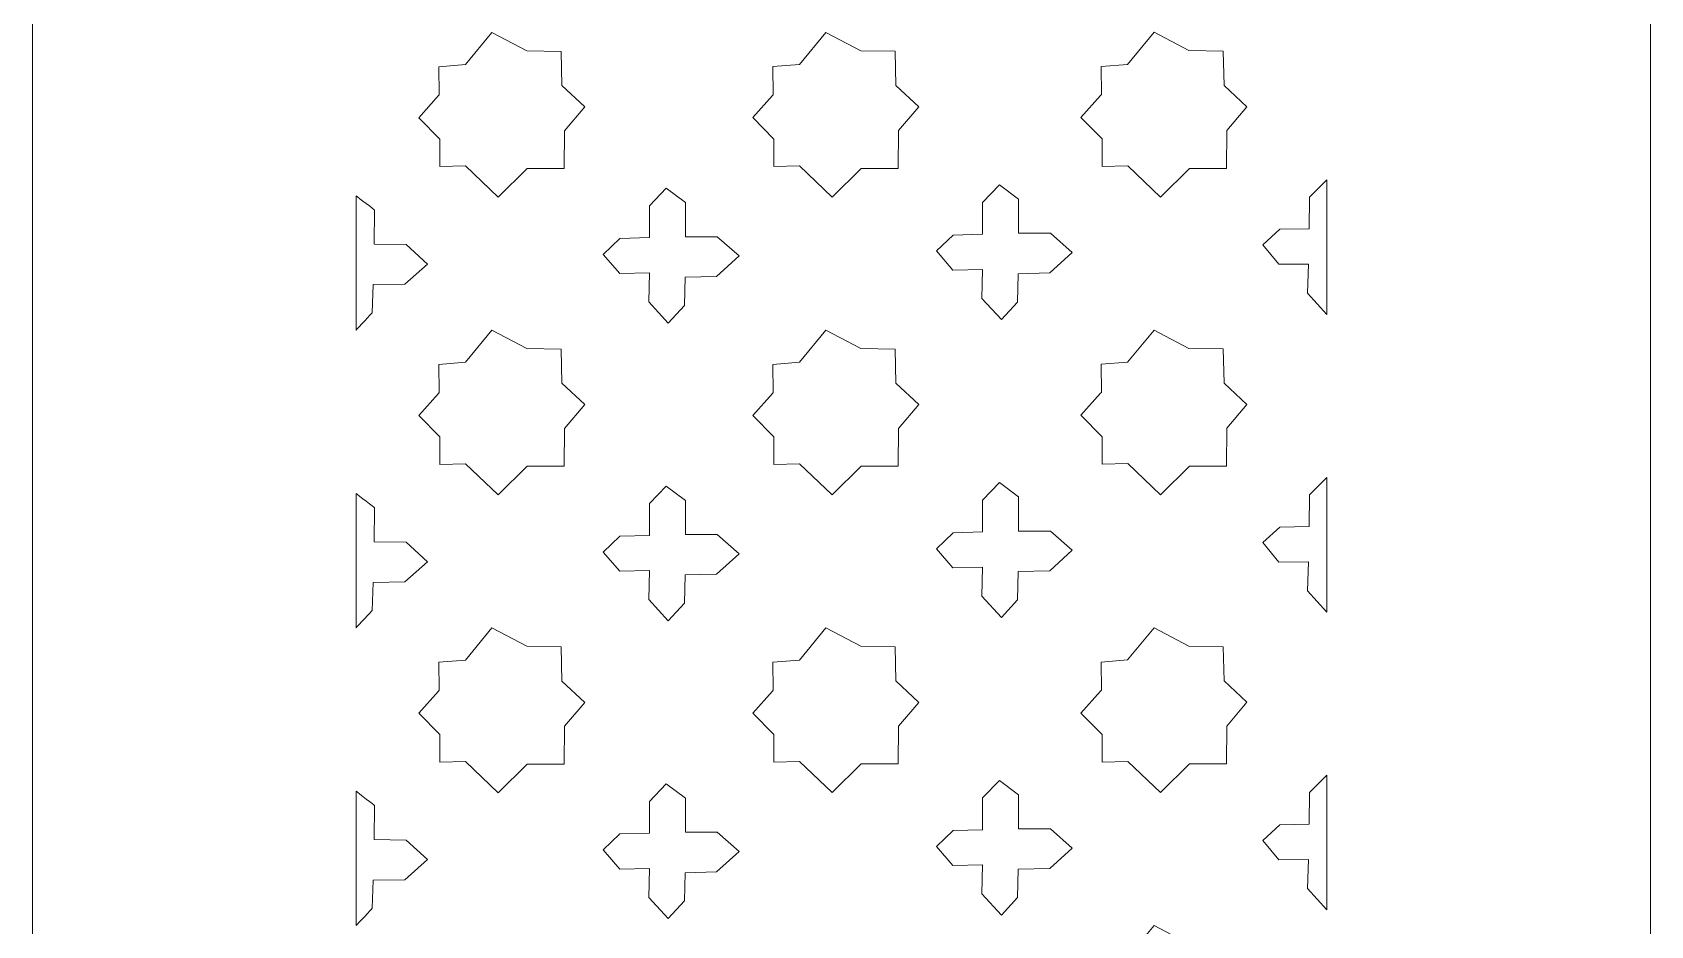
# Model space of a CAD drawing. Header units: millimetres. Extents: x -4097 to -2704, y 515 to 1715.
# Drawn here: x -3255.3 to -3055.3, y 1275.4 to 1385.8 of the extents above; entities that cross this region are included whole.
import ezdxf

# ---------------------------------------------------------------- set-up
doc = ezdxf.new("R2010")
doc.units = ezdxf.units.MM
doc.header["$MEASUREMENT"] = 0
doc.layers.add('Katman 1', color=7, linetype='Continuous')

msp = doc.modelspace()

# ---------------------------------------------------------------- linework, layer by layer
at = {"layer": 'Katman 1', "color": 250, "lineweight": 20}
for points in [[(-3255.2674, 534.0834), (-3255.2674, 534.0834), (-3255.2674, 1696.2782), (-3255.2674, 1696.2782)], [(-3055.2674, 1602.5761), (-3055.2674, 1602.5761), (-3055.2674, 627.7855), (-3055.2674, 627.7855)], [(-3095.2674, 1350.9411), (-3095.2674, 1358.4046), (-3095.2674, 1364.1107), (-3095.2674, 1367.5479)], [(-3215.267, 1365.6006), (-3215.267, 1361.7616), (-3215.267, 1356.0942), (-3215.267, 1348.9906)], [(-3095.2674, 1314.1446), (-3095.2674, 1321.6081), (-3095.2674, 1327.3141), (-3095.2674, 1330.7514)], [(-3215.267, 1328.8042), (-3215.267, 1324.9651), (-3215.267, 1319.2977), (-3215.267, 1312.194)], [(-3215.267, 1292.0076), (-3215.267, 1288.1686), (-3215.267, 1282.5011), (-3215.267, 1275.3976)], [(-3095.2674, 1277.348), (-3095.2674, 1284.8116), (-3095.2674, 1290.5176), (-3095.2674, 1293.9549)]]:
    msp.add_open_spline(points, degree=3, dxfattribs=at)
for points, knots in [([(-3201.7243, 1369.2701), (-3201.7243, 1369.2701), (-3204.9032, 1369.1849), (-3204.9032, 1369.1849), (-3204.9032, 1369.1849), (-3204.9032, 1372.5934), (-3204.9032, 1372.5934), (-3204.9032, 1372.5934), (-3207.521, 1375.2351), (-3207.521, 1375.2351), (-3207.521, 1375.2351), (-3205.0902, 1377.962), (-3205.0902, 1377.962), (-3205.0902, 1377.962), (-3204.9843, 1378.0689), (-3204.9843, 1378.0689), (-3204.9843, 1378.0689), (-3205.0264, 1381.5406), (-3205.0264, 1381.5406), (-3205.0264, 1381.5406), (-3201.7521, 1381.8059), (-3201.7521, 1381.8059), (-3201.7521, 1381.8059), (-3198.4692, 1385.7701), (-3198.4692, 1385.7701), (-3198.4692, 1385.7701), (-3194.1681, 1383.5085), (-3194.1681, 1383.5085), (-3194.1681, 1383.5085), (-3189.9223, 1383.4331), (-3189.9223, 1383.4331), (-3189.9223, 1383.4331), (-3189.8119, 1379.2116), (-3189.8119, 1379.2116), (-3189.8119, 1379.2116), (-3186.9997, 1376.573), (-3186.9997, 1376.573), (-3186.9997, 1376.573), (-3189.4812, 1373.633), (-3189.4812, 1373.633), (-3189.4812, 1373.633), (-3189.5363, 1368.9592), (-3189.5363, 1368.9592), (-3189.5363, 1368.9592), (-3194.1131, 1368.9592), (-3194.1131, 1368.9592), (-3194.1131, 1368.9592), (-3197.6972, 1365.4161), (-3197.6972, 1365.4161), (-3197.6972, 1365.4161), (-3201.7243, 1369.2701), (-3201.7243, 1369.2701)], [0, 0, 0, 0, 0.05882353, 0.05882353, 0.05882353, 0.11764706, 0.11764706, 0.11764706, 0.17647059, 0.17647059, 0.17647059, 0.23529412, 0.23529412, 0.23529412, 0.29411765, 0.29411765, 0.29411765, 0.35294118, 0.35294118, 0.35294118, 0.41176471, 0.41176471, 0.41176471, 0.47058824, 0.47058824, 0.47058824, 0.52941176, 0.52941176, 0.52941176, 0.58823529, 0.58823529, 0.58823529, 0.64705882, 0.64705882, 0.64705882, 0.70588235, 0.70588235, 0.70588235, 0.76470588, 0.76470588, 0.76470588, 0.82352941, 0.82352941, 0.82352941, 0.88235294, 0.88235294, 0.88235294, 0.94117647, 0.94117647, 0.94117647, 1, 1, 1, 1]), ([(-3160.4484, 1369.2754), (-3160.4484, 1369.2754), (-3163.6273, 1369.1902), (-3163.6273, 1369.1902), (-3163.6273, 1369.1902), (-3163.6273, 1372.5988), (-3163.6273, 1372.5988), (-3163.6273, 1372.5988), (-3166.2451, 1375.2404), (-3166.2451, 1375.2404), (-3166.2451, 1375.2404), (-3163.8142, 1377.9673), (-3163.8142, 1377.9673), (-3163.8142, 1377.9673), (-3163.7085, 1378.0741), (-3163.7085, 1378.0741), (-3163.7085, 1378.0741), (-3163.7503, 1381.546), (-3163.7503, 1381.546), (-3163.7503, 1381.546), (-3160.4763, 1381.8113), (-3160.4763, 1381.8113), (-3160.4763, 1381.8113), (-3157.1932, 1385.7754), (-3157.1932, 1385.7754), (-3157.1932, 1385.7754), (-3152.8922, 1383.5139), (-3152.8922, 1383.5139), (-3152.8922, 1383.5139), (-3148.6464, 1383.4384), (-3148.6464, 1383.4384), (-3148.6464, 1383.4384), (-3148.536, 1379.2169), (-3148.536, 1379.2169), (-3148.536, 1379.2169), (-3145.7238, 1376.5784), (-3145.7238, 1376.5784), (-3145.7238, 1376.5784), (-3148.2052, 1373.6383), (-3148.2052, 1373.6383), (-3148.2052, 1373.6383), (-3148.2603, 1368.9644), (-3148.2603, 1368.9644), (-3148.2603, 1368.9644), (-3152.8371, 1368.9644), (-3152.8371, 1368.9644), (-3152.8371, 1368.9644), (-3156.4214, 1365.4213), (-3156.4214, 1365.4213), (-3156.4214, 1365.4213), (-3160.4484, 1369.2754), (-3160.4484, 1369.2754)], [0, 0, 0, 0, 0.05882353, 0.05882353, 0.05882353, 0.11764706, 0.11764706, 0.11764706, 0.17647059, 0.17647059, 0.17647059, 0.23529412, 0.23529412, 0.23529412, 0.29411765, 0.29411765, 0.29411765, 0.35294118, 0.35294118, 0.35294118, 0.41176471, 0.41176471, 0.41176471, 0.47058824, 0.47058824, 0.47058824, 0.52941176, 0.52941176, 0.52941176, 0.58823529, 0.58823529, 0.58823529, 0.64705882, 0.64705882, 0.64705882, 0.70588235, 0.70588235, 0.70588235, 0.76470588, 0.76470588, 0.76470588, 0.82352941, 0.82352941, 0.82352941, 0.88235294, 0.88235294, 0.88235294, 0.94117647, 0.94117647, 0.94117647, 1, 1, 1, 1]), ([(-3119.8857, 1369.2871), (-3119.8857, 1369.2871), (-3123.0646, 1369.2018), (-3123.0646, 1369.2018), (-3123.0646, 1369.2018), (-3123.0646, 1372.6105), (-3123.0646, 1372.6105), (-3123.0646, 1372.6105), (-3125.6824, 1375.252), (-3125.6824, 1375.252), (-3125.6824, 1375.252), (-3123.2516, 1377.9788), (-3123.2516, 1377.9788), (-3123.2516, 1377.9788), (-3123.1457, 1378.0858), (-3123.1457, 1378.0858), (-3123.1457, 1378.0858), (-3123.1877, 1381.5576), (-3123.1877, 1381.5576), (-3123.1877, 1381.5576), (-3119.9137, 1381.8229), (-3119.9137, 1381.8229), (-3119.9137, 1381.8229), (-3116.6307, 1385.787), (-3116.6307, 1385.787), (-3116.6307, 1385.787), (-3112.3295, 1383.5254), (-3112.3295, 1383.5254), (-3112.3295, 1383.5254), (-3108.0836, 1383.4501), (-3108.0836, 1383.4501), (-3108.0836, 1383.4501), (-3107.9734, 1379.2285), (-3107.9734, 1379.2285), (-3107.9734, 1379.2285), (-3105.1611, 1376.5901), (-3105.1611, 1376.5901), (-3105.1611, 1376.5901), (-3107.6425, 1373.65), (-3107.6425, 1373.65), (-3107.6425, 1373.65), (-3107.6977, 1368.9761), (-3107.6977, 1368.9761), (-3107.6977, 1368.9761), (-3112.2746, 1368.9761), (-3112.2746, 1368.9761), (-3112.2746, 1368.9761), (-3115.8586, 1365.433), (-3115.8586, 1365.433), (-3115.8586, 1365.433), (-3119.8857, 1369.2871), (-3119.8857, 1369.2871)], [0, 0, 0, 0, 0.05882353, 0.05882353, 0.05882353, 0.11764706, 0.11764706, 0.11764706, 0.17647059, 0.17647059, 0.17647059, 0.23529412, 0.23529412, 0.23529412, 0.29411765, 0.29411765, 0.29411765, 0.35294118, 0.35294118, 0.35294118, 0.41176471, 0.41176471, 0.41176471, 0.47058824, 0.47058824, 0.47058824, 0.52941176, 0.52941176, 0.52941176, 0.58823529, 0.58823529, 0.58823529, 0.64705882, 0.64705882, 0.64705882, 0.70588235, 0.70588235, 0.70588235, 0.76470588, 0.76470588, 0.76470588, 0.82352941, 0.82352941, 0.82352941, 0.88235294, 0.88235294, 0.88235294, 0.94117647, 0.94117647, 0.94117647, 1, 1, 1, 1]), ([(-3176.6703, 1349.86), (-3176.6703, 1349.86), (-3179.0761, 1352.4724), (-3179.0761, 1352.4724), (-3179.0761, 1352.4724), (-3179.0138, 1356.0617), (-3179.0138, 1356.0617), (-3179.0138, 1356.0617), (-3182.676, 1355.9727), (-3182.676, 1355.9727), (-3182.676, 1355.9727), (-3184.7176, 1358.35), (-3184.7176, 1358.35), (-3184.7176, 1358.35), (-3182.6434, 1360.3093), (-3182.6434, 1360.3093), (-3182.6434, 1360.3093), (-3178.9932, 1360.418), (-3178.9932, 1360.418), (-3178.9932, 1360.418), (-3178.9932, 1364.3366), (-3178.9932, 1364.3366), (-3178.9932, 1364.3366), (-3176.9191, 1366.5135), (-3176.9191, 1366.5135), (-3176.9191, 1366.5135), (-3174.5628, 1364.7425), (-3174.5628, 1364.7425), (-3174.5628, 1364.7425), (-3174.5628, 1360.527), (-3174.5628, 1360.527), (-3174.5628, 1360.527), (-3170.6153, 1360.527), (-3170.6153, 1360.527), (-3170.6153, 1360.527), (-3167.9274, 1358.1455), (-3167.9274, 1358.1455), (-3167.9274, 1358.1455), (-3170.697, 1355.6288), (-3170.697, 1355.6288), (-3170.697, 1355.6288), (-3174.5962, 1355.5201), (-3174.5962, 1355.5201), (-3174.5962, 1355.5201), (-3174.6792, 1352.037), (-3174.6792, 1352.037), (-3174.6792, 1352.037), (-3176.6703, 1349.86), (-3176.6703, 1349.86)], [0, 0, 0, 0, 0.0625, 0.0625, 0.0625, 0.125, 0.125, 0.125, 0.1875, 0.1875, 0.1875, 0.25, 0.25, 0.25, 0.3125, 0.3125, 0.3125, 0.375, 0.375, 0.375, 0.4375, 0.4375, 0.4375, 0.5, 0.5, 0.5, 0.5625, 0.5625, 0.5625, 0.625, 0.625, 0.625, 0.6875, 0.6875, 0.6875, 0.75, 0.75, 0.75, 0.8125, 0.8125, 0.8125, 0.875, 0.875, 0.875, 0.9375, 0.9375, 0.9375, 1, 1, 1, 1]), ([(-3135.4992, 1350.283), (-3135.4992, 1350.283), (-3137.9051, 1352.8953), (-3137.9051, 1352.8953), (-3137.9051, 1352.8953), (-3137.8427, 1356.4847), (-3137.8427, 1356.4847), (-3137.8427, 1356.4847), (-3141.5051, 1356.3956), (-3141.5051, 1356.3956), (-3141.5051, 1356.3956), (-3143.5465, 1358.7729), (-3143.5465, 1358.7729), (-3143.5465, 1358.7729), (-3141.4725, 1360.7322), (-3141.4725, 1360.7322), (-3141.4725, 1360.7322), (-3137.8222, 1360.8409), (-3137.8222, 1360.8409), (-3137.8222, 1360.8409), (-3137.8222, 1364.7594), (-3137.8222, 1364.7594), (-3137.8222, 1364.7594), (-3135.7481, 1366.9364), (-3135.7481, 1366.9364), (-3135.7481, 1366.9364), (-3133.3918, 1365.1653), (-3133.3918, 1365.1653), (-3133.3918, 1365.1653), (-3133.3918, 1360.9498), (-3133.3918, 1360.9498), (-3133.3918, 1360.9498), (-3129.4443, 1360.9498), (-3129.4443, 1360.9498), (-3129.4443, 1360.9498), (-3126.7564, 1358.5684), (-3126.7564, 1358.5684), (-3126.7564, 1358.5684), (-3129.526, 1356.0516), (-3129.526, 1356.0516), (-3129.526, 1356.0516), (-3133.4251, 1355.9429), (-3133.4251, 1355.9429), (-3133.4251, 1355.9429), (-3133.5081, 1352.4599), (-3133.5081, 1352.4599), (-3133.5081, 1352.4599), (-3135.4992, 1350.283), (-3135.4992, 1350.283)], [0, 0, 0, 0, 0.0625, 0.0625, 0.0625, 0.125, 0.125, 0.125, 0.1875, 0.1875, 0.1875, 0.25, 0.25, 0.25, 0.3125, 0.3125, 0.3125, 0.375, 0.375, 0.375, 0.4375, 0.4375, 0.4375, 0.5, 0.5, 0.5, 0.5625, 0.5625, 0.5625, 0.625, 0.625, 0.625, 0.6875, 0.6875, 0.6875, 0.75, 0.75, 0.75, 0.8125, 0.8125, 0.8125, 0.875, 0.875, 0.875, 0.9375, 0.9375, 0.9375, 1, 1, 1, 1]), ([(-3095.2674, 1350.9411), (-3095.2791, 1350.9286), (-3095.2853, 1350.9221), (-3095.2853, 1350.9221), (-3095.2853, 1350.9221), (-3097.655, 1353.5666), (-3097.655, 1353.5666), (-3097.655, 1353.5666), (-3097.5434, 1357.1548), (-3097.5434, 1357.1548), (-3097.5434, 1357.1548), (-3101.2067, 1357.1153), (-3101.2067, 1357.1153), (-3101.2067, 1357.1153), (-3103.2152, 1359.5199), (-3103.2152, 1359.5199), (-3103.2152, 1359.5199), (-3101.1144, 1361.4509), (-3101.1144, 1361.4509), (-3101.1144, 1361.4509), (-3097.463, 1361.5104), (-3097.463, 1361.5104), (-3097.463, 1361.5104), (-3097.4091, 1365.4285), (-3097.4091, 1365.4285), (-3097.4091, 1365.4285), (-3095.3054, 1367.5772), (-3095.3054, 1367.5772), (-3095.3054, 1367.5772), (-3095.292, 1367.5668), (-3095.2674, 1367.5479)], [0, 0, 0, 0, 0.1, 0.1, 0.1, 0.2, 0.2, 0.2, 0.3, 0.3, 0.3, 0.4, 0.4, 0.4, 0.5, 0.5, 0.5, 0.6, 0.6, 0.6, 0.7, 0.7, 0.7, 0.8, 0.8, 0.8, 0.9, 0.9, 0.9, 1, 1, 1, 1]), ([(-3215.267, 1365.6006), (-3214.972, 1365.3727), (-3212.9715, 1363.826), (-3212.9715, 1363.826), (-3212.9715, 1363.826), (-3213.0293, 1359.6109), (-3213.0293, 1359.6109), (-3213.0293, 1359.6109), (-3209.0822, 1359.5575), (-3209.0822, 1359.5575), (-3209.0822, 1359.5575), (-3206.4273, 1357.1399), (-3206.4273, 1357.1399), (-3206.4273, 1357.1399), (-3209.2312, 1354.661), (-3209.2312, 1354.661), (-3209.2312, 1354.661), (-3213.1316, 1354.6049), (-3213.1316, 1354.6049), (-3213.1316, 1354.6049), (-3213.2624, 1351.1233), (-3213.2624, 1351.1233), (-3213.2624, 1351.1233), (-3215.0764, 1349.1935), (-3215.267, 1348.9906)], [0, 0, 0, 0, 0.125, 0.125, 0.125, 0.25, 0.25, 0.25, 0.375, 0.375, 0.375, 0.5, 0.5, 0.5, 0.625, 0.625, 0.625, 0.75, 0.75, 0.75, 0.875, 0.875, 0.875, 1, 1, 1, 1]), ([(-3201.7243, 1332.4736), (-3201.7243, 1332.4736), (-3204.9032, 1332.3884), (-3204.9032, 1332.3884), (-3204.9032, 1332.3884), (-3204.9032, 1335.7969), (-3204.9032, 1335.7969), (-3204.9032, 1335.7969), (-3207.521, 1338.4386), (-3207.521, 1338.4386), (-3207.521, 1338.4386), (-3205.0902, 1341.1654), (-3205.0902, 1341.1654), (-3205.0902, 1341.1654), (-3204.9843, 1341.2723), (-3204.9843, 1341.2723), (-3204.9843, 1341.2723), (-3205.0264, 1344.7441), (-3205.0264, 1344.7441), (-3205.0264, 1344.7441), (-3201.7521, 1345.0094), (-3201.7521, 1345.0094), (-3201.7521, 1345.0094), (-3198.4692, 1348.9736), (-3198.4692, 1348.9736), (-3198.4692, 1348.9736), (-3194.1681, 1346.712), (-3194.1681, 1346.712), (-3194.1681, 1346.712), (-3189.9223, 1346.6366), (-3189.9223, 1346.6366), (-3189.9223, 1346.6366), (-3189.8119, 1342.4152), (-3189.8119, 1342.4152), (-3189.8119, 1342.4152), (-3186.9997, 1339.7765), (-3186.9997, 1339.7765), (-3186.9997, 1339.7765), (-3189.4812, 1336.8365), (-3189.4812, 1336.8365), (-3189.4812, 1336.8365), (-3189.5363, 1332.1625), (-3189.5363, 1332.1625), (-3189.5363, 1332.1625), (-3194.1131, 1332.1625), (-3194.1131, 1332.1625), (-3194.1131, 1332.1625), (-3197.6972, 1328.6196), (-3197.6972, 1328.6196), (-3197.6972, 1328.6196), (-3201.7243, 1332.4736), (-3201.7243, 1332.4736)], [0, 0, 0, 0, 0.05882353, 0.05882353, 0.05882353, 0.11764706, 0.11764706, 0.11764706, 0.17647059, 0.17647059, 0.17647059, 0.23529412, 0.23529412, 0.23529412, 0.29411765, 0.29411765, 0.29411765, 0.35294118, 0.35294118, 0.35294118, 0.41176471, 0.41176471, 0.41176471, 0.47058824, 0.47058824, 0.47058824, 0.52941176, 0.52941176, 0.52941176, 0.58823529, 0.58823529, 0.58823529, 0.64705882, 0.64705882, 0.64705882, 0.70588235, 0.70588235, 0.70588235, 0.76470588, 0.76470588, 0.76470588, 0.82352941, 0.82352941, 0.82352941, 0.88235294, 0.88235294, 0.88235294, 0.94117647, 0.94117647, 0.94117647, 1, 1, 1, 1]), ([(-3160.4484, 1332.4789), (-3160.4484, 1332.4789), (-3163.6273, 1332.3937), (-3163.6273, 1332.3937), (-3163.6273, 1332.3937), (-3163.6273, 1335.8023), (-3163.6273, 1335.8023), (-3163.6273, 1335.8023), (-3166.2451, 1338.4439), (-3166.2451, 1338.4439), (-3166.2451, 1338.4439), (-3163.8142, 1341.1706), (-3163.8142, 1341.1706), (-3163.8142, 1341.1706), (-3163.7085, 1341.2776), (-3163.7085, 1341.2776), (-3163.7085, 1341.2776), (-3163.7503, 1344.7495), (-3163.7503, 1344.7495), (-3163.7503, 1344.7495), (-3160.4763, 1345.0148), (-3160.4763, 1345.0148), (-3160.4763, 1345.0148), (-3157.1932, 1348.979), (-3157.1932, 1348.979), (-3157.1932, 1348.979), (-3152.8922, 1346.7174), (-3152.8922, 1346.7174), (-3152.8922, 1346.7174), (-3148.6464, 1346.642), (-3148.6464, 1346.642), (-3148.6464, 1346.642), (-3148.536, 1342.4205), (-3148.536, 1342.4205), (-3148.536, 1342.4205), (-3145.7238, 1339.7819), (-3145.7238, 1339.7819), (-3145.7238, 1339.7819), (-3148.2052, 1336.8418), (-3148.2052, 1336.8418), (-3148.2052, 1336.8418), (-3148.2603, 1332.1679), (-3148.2603, 1332.1679), (-3148.2603, 1332.1679), (-3152.8371, 1332.1679), (-3152.8371, 1332.1679), (-3152.8371, 1332.1679), (-3156.4214, 1328.6248), (-3156.4214, 1328.6248), (-3156.4214, 1328.6248), (-3160.4484, 1332.4789), (-3160.4484, 1332.4789)], [0, 0, 0, 0, 0.05882353, 0.05882353, 0.05882353, 0.11764706, 0.11764706, 0.11764706, 0.17647059, 0.17647059, 0.17647059, 0.23529412, 0.23529412, 0.23529412, 0.29411765, 0.29411765, 0.29411765, 0.35294118, 0.35294118, 0.35294118, 0.41176471, 0.41176471, 0.41176471, 0.47058824, 0.47058824, 0.47058824, 0.52941176, 0.52941176, 0.52941176, 0.58823529, 0.58823529, 0.58823529, 0.64705882, 0.64705882, 0.64705882, 0.70588235, 0.70588235, 0.70588235, 0.76470588, 0.76470588, 0.76470588, 0.82352941, 0.82352941, 0.82352941, 0.88235294, 0.88235294, 0.88235294, 0.94117647, 0.94117647, 0.94117647, 1, 1, 1, 1]), ([(-3119.8857, 1332.4906), (-3119.8857, 1332.4906), (-3123.0646, 1332.4054), (-3123.0646, 1332.4054), (-3123.0646, 1332.4054), (-3123.0646, 1335.8139), (-3123.0646, 1335.8139), (-3123.0646, 1335.8139), (-3125.6824, 1338.4555), (-3125.6824, 1338.4555), (-3125.6824, 1338.4555), (-3123.2516, 1341.1823), (-3123.2516, 1341.1823), (-3123.2516, 1341.1823), (-3123.1457, 1341.2893), (-3123.1457, 1341.2893), (-3123.1457, 1341.2893), (-3123.1877, 1344.7612), (-3123.1877, 1344.7612), (-3123.1877, 1344.7612), (-3119.9137, 1345.0264), (-3119.9137, 1345.0264), (-3119.9137, 1345.0264), (-3116.6307, 1348.9906), (-3116.6307, 1348.9906), (-3116.6307, 1348.9906), (-3112.3295, 1346.729), (-3112.3295, 1346.729), (-3112.3295, 1346.729), (-3108.0836, 1346.6536), (-3108.0836, 1346.6536), (-3108.0836, 1346.6536), (-3107.9734, 1342.432), (-3107.9734, 1342.432), (-3107.9734, 1342.432), (-3105.1611, 1339.7936), (-3105.1611, 1339.7936), (-3105.1611, 1339.7936), (-3107.6425, 1336.8535), (-3107.6425, 1336.8535), (-3107.6425, 1336.8535), (-3107.6977, 1332.1796), (-3107.6977, 1332.1796), (-3107.6977, 1332.1796), (-3112.2746, 1332.1796), (-3112.2746, 1332.1796), (-3112.2746, 1332.1796), (-3115.8586, 1328.6365), (-3115.8586, 1328.6365), (-3115.8586, 1328.6365), (-3119.8857, 1332.4906), (-3119.8857, 1332.4906)], [0, 0, 0, 0, 0.05882353, 0.05882353, 0.05882353, 0.11764706, 0.11764706, 0.11764706, 0.17647059, 0.17647059, 0.17647059, 0.23529412, 0.23529412, 0.23529412, 0.29411765, 0.29411765, 0.29411765, 0.35294118, 0.35294118, 0.35294118, 0.41176471, 0.41176471, 0.41176471, 0.47058824, 0.47058824, 0.47058824, 0.52941176, 0.52941176, 0.52941176, 0.58823529, 0.58823529, 0.58823529, 0.64705882, 0.64705882, 0.64705882, 0.70588235, 0.70588235, 0.70588235, 0.76470588, 0.76470588, 0.76470588, 0.82352941, 0.82352941, 0.82352941, 0.88235294, 0.88235294, 0.88235294, 0.94117647, 0.94117647, 0.94117647, 1, 1, 1, 1]), ([(-3135.4992, 1313.4865), (-3135.4992, 1313.4865), (-3137.9051, 1316.0987), (-3137.9051, 1316.0987), (-3137.9051, 1316.0987), (-3137.8427, 1319.6882), (-3137.8427, 1319.6882), (-3137.8427, 1319.6882), (-3141.5051, 1319.5991), (-3141.5051, 1319.5991), (-3141.5051, 1319.5991), (-3143.5465, 1321.9764), (-3143.5465, 1321.9764), (-3143.5465, 1321.9764), (-3141.4725, 1323.9356), (-3141.4725, 1323.9356), (-3141.4725, 1323.9356), (-3137.8222, 1324.0444), (-3137.8222, 1324.0444), (-3137.8222, 1324.0444), (-3137.8222, 1327.9628), (-3137.8222, 1327.9628), (-3137.8222, 1327.9628), (-3135.7481, 1330.1398), (-3135.7481, 1330.1398), (-3135.7481, 1330.1398), (-3133.3918, 1328.3689), (-3133.3918, 1328.3689), (-3133.3918, 1328.3689), (-3133.3918, 1324.1533), (-3133.3918, 1324.1533), (-3133.3918, 1324.1533), (-3129.4443, 1324.1533), (-3129.4443, 1324.1533), (-3129.4443, 1324.1533), (-3126.7564, 1321.7718), (-3126.7564, 1321.7718), (-3126.7564, 1321.7718), (-3129.526, 1319.2552), (-3129.526, 1319.2552), (-3129.526, 1319.2552), (-3133.4251, 1319.1464), (-3133.4251, 1319.1464), (-3133.4251, 1319.1464), (-3133.5081, 1315.6633), (-3133.5081, 1315.6633), (-3133.5081, 1315.6633), (-3135.4992, 1313.4865), (-3135.4992, 1313.4865)], [0, 0, 0, 0, 0.0625, 0.0625, 0.0625, 0.125, 0.125, 0.125, 0.1875, 0.1875, 0.1875, 0.25, 0.25, 0.25, 0.3125, 0.3125, 0.3125, 0.375, 0.375, 0.375, 0.4375, 0.4375, 0.4375, 0.5, 0.5, 0.5, 0.5625, 0.5625, 0.5625, 0.625, 0.625, 0.625, 0.6875, 0.6875, 0.6875, 0.75, 0.75, 0.75, 0.8125, 0.8125, 0.8125, 0.875, 0.875, 0.875, 0.9375, 0.9375, 0.9375, 1, 1, 1, 1]), ([(-3095.2674, 1314.1446), (-3095.2791, 1314.1321), (-3095.2853, 1314.1255), (-3095.2853, 1314.1255), (-3095.2853, 1314.1255), (-3097.655, 1316.7702), (-3097.655, 1316.7702), (-3097.655, 1316.7702), (-3097.5434, 1320.3582), (-3097.5434, 1320.3582), (-3097.5434, 1320.3582), (-3101.2067, 1320.3187), (-3101.2067, 1320.3187), (-3101.2067, 1320.3187), (-3103.2152, 1322.7235), (-3103.2152, 1322.7235), (-3103.2152, 1322.7235), (-3101.1144, 1324.6545), (-3101.1144, 1324.6545), (-3101.1144, 1324.6545), (-3097.463, 1324.714), (-3097.463, 1324.714), (-3097.463, 1324.714), (-3097.4091, 1328.632), (-3097.4091, 1328.632), (-3097.4091, 1328.632), (-3095.3054, 1330.7807), (-3095.3054, 1330.7807), (-3095.3054, 1330.7807), (-3095.292, 1330.7704), (-3095.2674, 1330.7514)], [0, 0, 0, 0, 0.1, 0.1, 0.1, 0.2, 0.2, 0.2, 0.3, 0.3, 0.3, 0.4, 0.4, 0.4, 0.5, 0.5, 0.5, 0.6, 0.6, 0.6, 0.7, 0.7, 0.7, 0.8, 0.8, 0.8, 0.9, 0.9, 0.9, 1, 1, 1, 1]), ([(-3215.267, 1328.8042), (-3214.972, 1328.5762), (-3212.9715, 1327.0295), (-3212.9715, 1327.0295), (-3212.9715, 1327.0295), (-3213.0293, 1322.8144), (-3213.0293, 1322.8144), (-3213.0293, 1322.8144), (-3209.0822, 1322.761), (-3209.0822, 1322.761), (-3209.0822, 1322.761), (-3206.4273, 1320.3434), (-3206.4273, 1320.3434), (-3206.4273, 1320.3434), (-3209.2312, 1317.8644), (-3209.2312, 1317.8644), (-3209.2312, 1317.8644), (-3213.1316, 1317.8084), (-3213.1316, 1317.8084), (-3213.1316, 1317.8084), (-3213.2624, 1314.3268), (-3213.2624, 1314.3268), (-3213.2624, 1314.3268), (-3215.0764, 1312.397), (-3215.267, 1312.194)], [0, 0, 0, 0, 0.125, 0.125, 0.125, 0.25, 0.25, 0.25, 0.375, 0.375, 0.375, 0.5, 0.5, 0.5, 0.625, 0.625, 0.625, 0.75, 0.75, 0.75, 0.875, 0.875, 0.875, 1, 1, 1, 1]), ([(-3176.6703, 1313.0636), (-3176.6703, 1313.0636), (-3179.0761, 1315.6758), (-3179.0761, 1315.6758), (-3179.0761, 1315.6758), (-3179.0138, 1319.2653), (-3179.0138, 1319.2653), (-3179.0138, 1319.2653), (-3182.676, 1319.1763), (-3182.676, 1319.1763), (-3182.676, 1319.1763), (-3184.7176, 1321.5535), (-3184.7176, 1321.5535), (-3184.7176, 1321.5535), (-3182.6434, 1323.5127), (-3182.6434, 1323.5127), (-3182.6434, 1323.5127), (-3178.9932, 1323.6215), (-3178.9932, 1323.6215), (-3178.9932, 1323.6215), (-3178.9932, 1327.54), (-3178.9932, 1327.54), (-3178.9932, 1327.54), (-3176.9191, 1329.7169), (-3176.9191, 1329.7169), (-3176.9191, 1329.7169), (-3174.5628, 1327.946), (-3174.5628, 1327.946), (-3174.5628, 1327.946), (-3174.5628, 1323.7305), (-3174.5628, 1323.7305), (-3174.5628, 1323.7305), (-3170.6153, 1323.7305), (-3170.6153, 1323.7305), (-3170.6153, 1323.7305), (-3167.9274, 1321.3489), (-3167.9274, 1321.3489), (-3167.9274, 1321.3489), (-3170.697, 1318.8324), (-3170.697, 1318.8324), (-3170.697, 1318.8324), (-3174.5962, 1318.7236), (-3174.5962, 1318.7236), (-3174.5962, 1318.7236), (-3174.6792, 1315.2405), (-3174.6792, 1315.2405), (-3174.6792, 1315.2405), (-3176.6703, 1313.0636), (-3176.6703, 1313.0636)], [0, 0, 0, 0, 0.0625, 0.0625, 0.0625, 0.125, 0.125, 0.125, 0.1875, 0.1875, 0.1875, 0.25, 0.25, 0.25, 0.3125, 0.3125, 0.3125, 0.375, 0.375, 0.375, 0.4375, 0.4375, 0.4375, 0.5, 0.5, 0.5, 0.5625, 0.5625, 0.5625, 0.625, 0.625, 0.625, 0.6875, 0.6875, 0.6875, 0.75, 0.75, 0.75, 0.8125, 0.8125, 0.8125, 0.875, 0.875, 0.875, 0.9375, 0.9375, 0.9375, 1, 1, 1, 1]), ([(-3201.7243, 1295.6771), (-3201.7243, 1295.6771), (-3204.9032, 1295.5919), (-3204.9032, 1295.5919), (-3204.9032, 1295.5919), (-3204.9032, 1299.0004), (-3204.9032, 1299.0004), (-3204.9032, 1299.0004), (-3207.521, 1301.6421), (-3207.521, 1301.6421), (-3207.521, 1301.6421), (-3205.0902, 1304.3689), (-3205.0902, 1304.3689), (-3205.0902, 1304.3689), (-3204.9843, 1304.4758), (-3204.9843, 1304.4758), (-3204.9843, 1304.4758), (-3205.0264, 1307.9476), (-3205.0264, 1307.9476), (-3205.0264, 1307.9476), (-3201.7521, 1308.2129), (-3201.7521, 1308.2129), (-3201.7521, 1308.2129), (-3198.4692, 1312.1771), (-3198.4692, 1312.1771), (-3198.4692, 1312.1771), (-3194.1681, 1309.9155), (-3194.1681, 1309.9155), (-3194.1681, 1309.9155), (-3189.9223, 1309.84), (-3189.9223, 1309.84), (-3189.9223, 1309.84), (-3189.8119, 1305.6186), (-3189.8119, 1305.6186), (-3189.8119, 1305.6186), (-3186.9997, 1302.98), (-3186.9997, 1302.98), (-3186.9997, 1302.98), (-3189.4812, 1300.04), (-3189.4812, 1300.04), (-3189.4812, 1300.04), (-3189.5363, 1295.366), (-3189.5363, 1295.366), (-3189.5363, 1295.366), (-3194.1131, 1295.366), (-3194.1131, 1295.366), (-3194.1131, 1295.366), (-3197.6972, 1291.823), (-3197.6972, 1291.823), (-3197.6972, 1291.823), (-3201.7243, 1295.6771), (-3201.7243, 1295.6771)], [0, 0, 0, 0, 0.05882353, 0.05882353, 0.05882353, 0.11764706, 0.11764706, 0.11764706, 0.17647059, 0.17647059, 0.17647059, 0.23529412, 0.23529412, 0.23529412, 0.29411765, 0.29411765, 0.29411765, 0.35294118, 0.35294118, 0.35294118, 0.41176471, 0.41176471, 0.41176471, 0.47058824, 0.47058824, 0.47058824, 0.52941176, 0.52941176, 0.52941176, 0.58823529, 0.58823529, 0.58823529, 0.64705882, 0.64705882, 0.64705882, 0.70588235, 0.70588235, 0.70588235, 0.76470588, 0.76470588, 0.76470588, 0.82352941, 0.82352941, 0.82352941, 0.88235294, 0.88235294, 0.88235294, 0.94117647, 0.94117647, 0.94117647, 1, 1, 1, 1]), ([(-3160.4484, 1295.6824), (-3160.4484, 1295.6824), (-3163.6273, 1295.5972), (-3163.6273, 1295.5972), (-3163.6273, 1295.5972), (-3163.6273, 1299.0058), (-3163.6273, 1299.0058), (-3163.6273, 1299.0058), (-3166.2451, 1301.6474), (-3166.2451, 1301.6474), (-3166.2451, 1301.6474), (-3163.8142, 1304.3741), (-3163.8142, 1304.3741), (-3163.8142, 1304.3741), (-3163.7085, 1304.481), (-3163.7085, 1304.481), (-3163.7085, 1304.481), (-3163.7503, 1307.9529), (-3163.7503, 1307.9529), (-3163.7503, 1307.9529), (-3160.4763, 1308.2183), (-3160.4763, 1308.2183), (-3160.4763, 1308.2183), (-3157.1932, 1312.1824), (-3157.1932, 1312.1824), (-3157.1932, 1312.1824), (-3152.8922, 1309.9209), (-3152.8922, 1309.9209), (-3152.8922, 1309.9209), (-3148.6464, 1309.8454), (-3148.6464, 1309.8454), (-3148.6464, 1309.8454), (-3148.536, 1305.6239), (-3148.536, 1305.6239), (-3148.536, 1305.6239), (-3145.7238, 1302.9854), (-3145.7238, 1302.9854), (-3145.7238, 1302.9854), (-3148.2052, 1300.0453), (-3148.2052, 1300.0453), (-3148.2052, 1300.0453), (-3148.2603, 1295.3714), (-3148.2603, 1295.3714), (-3148.2603, 1295.3714), (-3152.8371, 1295.3714), (-3152.8371, 1295.3714), (-3152.8371, 1295.3714), (-3156.4214, 1291.8283), (-3156.4214, 1291.8283), (-3156.4214, 1291.8283), (-3160.4484, 1295.6824), (-3160.4484, 1295.6824)], [0, 0, 0, 0, 0.05882353, 0.05882353, 0.05882353, 0.11764706, 0.11764706, 0.11764706, 0.17647059, 0.17647059, 0.17647059, 0.23529412, 0.23529412, 0.23529412, 0.29411765, 0.29411765, 0.29411765, 0.35294118, 0.35294118, 0.35294118, 0.41176471, 0.41176471, 0.41176471, 0.47058824, 0.47058824, 0.47058824, 0.52941176, 0.52941176, 0.52941176, 0.58823529, 0.58823529, 0.58823529, 0.64705882, 0.64705882, 0.64705882, 0.70588235, 0.70588235, 0.70588235, 0.76470588, 0.76470588, 0.76470588, 0.82352941, 0.82352941, 0.82352941, 0.88235294, 0.88235294, 0.88235294, 0.94117647, 0.94117647, 0.94117647, 1, 1, 1, 1]), ([(-3119.8857, 1295.6941), (-3119.8857, 1295.6941), (-3123.0646, 1295.6088), (-3123.0646, 1295.6088), (-3123.0646, 1295.6088), (-3123.0646, 1299.0175), (-3123.0646, 1299.0175), (-3123.0646, 1299.0175), (-3125.6824, 1301.6589), (-3125.6824, 1301.6589), (-3125.6824, 1301.6589), (-3123.2516, 1304.3857), (-3123.2516, 1304.3857), (-3123.2516, 1304.3857), (-3123.1457, 1304.4927), (-3123.1457, 1304.4927), (-3123.1457, 1304.4927), (-3123.1877, 1307.9646), (-3123.1877, 1307.9646), (-3123.1877, 1307.9646), (-3119.9137, 1308.2299), (-3119.9137, 1308.2299), (-3119.9137, 1308.2299), (-3116.6307, 1312.194), (-3116.6307, 1312.194), (-3116.6307, 1312.194), (-3112.3295, 1309.9324), (-3112.3295, 1309.9324), (-3112.3295, 1309.9324), (-3108.0836, 1309.8571), (-3108.0836, 1309.8571), (-3108.0836, 1309.8571), (-3107.9734, 1305.6355), (-3107.9734, 1305.6355), (-3107.9734, 1305.6355), (-3105.1611, 1302.9971), (-3105.1611, 1302.9971), (-3105.1611, 1302.9971), (-3107.6425, 1300.057), (-3107.6425, 1300.057), (-3107.6425, 1300.057), (-3107.6977, 1295.3831), (-3107.6977, 1295.3831), (-3107.6977, 1295.3831), (-3112.2746, 1295.3831), (-3112.2746, 1295.3831), (-3112.2746, 1295.3831), (-3115.8586, 1291.84), (-3115.8586, 1291.84), (-3115.8586, 1291.84), (-3119.8857, 1295.6941), (-3119.8857, 1295.6941)], [0, 0, 0, 0, 0.05882353, 0.05882353, 0.05882353, 0.11764706, 0.11764706, 0.11764706, 0.17647059, 0.17647059, 0.17647059, 0.23529412, 0.23529412, 0.23529412, 0.29411765, 0.29411765, 0.29411765, 0.35294118, 0.35294118, 0.35294118, 0.41176471, 0.41176471, 0.41176471, 0.47058824, 0.47058824, 0.47058824, 0.52941176, 0.52941176, 0.52941176, 0.58823529, 0.58823529, 0.58823529, 0.64705882, 0.64705882, 0.64705882, 0.70588235, 0.70588235, 0.70588235, 0.76470588, 0.76470588, 0.76470588, 0.82352941, 0.82352941, 0.82352941, 0.88235294, 0.88235294, 0.88235294, 0.94117647, 0.94117647, 0.94117647, 1, 1, 1, 1]), ([(-3215.267, 1292.0076), (-3214.972, 1291.7797), (-3212.9715, 1290.233), (-3212.9715, 1290.233), (-3212.9715, 1290.233), (-3213.0293, 1286.0179), (-3213.0293, 1286.0179), (-3213.0293, 1286.0179), (-3209.0822, 1285.9645), (-3209.0822, 1285.9645), (-3209.0822, 1285.9645), (-3206.4273, 1283.5469), (-3206.4273, 1283.5469), (-3206.4273, 1283.5469), (-3209.2312, 1281.068), (-3209.2312, 1281.068), (-3209.2312, 1281.068), (-3213.1316, 1281.0119), (-3213.1316, 1281.0119), (-3213.1316, 1281.0119), (-3213.2624, 1277.5303), (-3213.2624, 1277.5303), (-3213.2624, 1277.5303), (-3215.0764, 1275.6005), (-3215.267, 1275.3976)], [0, 0, 0, 0, 0.125, 0.125, 0.125, 0.25, 0.25, 0.25, 0.375, 0.375, 0.375, 0.5, 0.5, 0.5, 0.625, 0.625, 0.625, 0.75, 0.75, 0.75, 0.875, 0.875, 0.875, 1, 1, 1, 1]), ([(-3176.6703, 1276.267), (-3176.6703, 1276.267), (-3179.0761, 1278.8794), (-3179.0761, 1278.8794), (-3179.0761, 1278.8794), (-3179.0138, 1282.4687), (-3179.0138, 1282.4687), (-3179.0138, 1282.4687), (-3182.676, 1282.3797), (-3182.676, 1282.3797), (-3182.676, 1282.3797), (-3184.7176, 1284.757), (-3184.7176, 1284.757), (-3184.7176, 1284.757), (-3182.6434, 1286.7163), (-3182.6434, 1286.7163), (-3182.6434, 1286.7163), (-3178.9932, 1286.825), (-3178.9932, 1286.825), (-3178.9932, 1286.825), (-3178.9932, 1290.7436), (-3178.9932, 1290.7436), (-3178.9932, 1290.7436), (-3176.9191, 1292.9205), (-3176.9191, 1292.9205), (-3176.9191, 1292.9205), (-3174.5628, 1291.1495), (-3174.5628, 1291.1495), (-3174.5628, 1291.1495), (-3174.5628, 1286.934), (-3174.5628, 1286.934), (-3174.5628, 1286.934), (-3170.6153, 1286.934), (-3170.6153, 1286.934), (-3170.6153, 1286.934), (-3167.9274, 1284.5524), (-3167.9274, 1284.5524), (-3167.9274, 1284.5524), (-3170.697, 1282.0358), (-3170.697, 1282.0358), (-3170.697, 1282.0358), (-3174.5962, 1281.9271), (-3174.5962, 1281.9271), (-3174.5962, 1281.9271), (-3174.6792, 1278.444), (-3174.6792, 1278.444), (-3174.6792, 1278.444), (-3176.6703, 1276.267), (-3176.6703, 1276.267)], [0, 0, 0, 0, 0.0625, 0.0625, 0.0625, 0.125, 0.125, 0.125, 0.1875, 0.1875, 0.1875, 0.25, 0.25, 0.25, 0.3125, 0.3125, 0.3125, 0.375, 0.375, 0.375, 0.4375, 0.4375, 0.4375, 0.5, 0.5, 0.5, 0.5625, 0.5625, 0.5625, 0.625, 0.625, 0.625, 0.6875, 0.6875, 0.6875, 0.75, 0.75, 0.75, 0.8125, 0.8125, 0.8125, 0.875, 0.875, 0.875, 0.9375, 0.9375, 0.9375, 1, 1, 1, 1]), ([(-3135.4992, 1276.6899), (-3135.4992, 1276.6899), (-3137.9051, 1279.3023), (-3137.9051, 1279.3023), (-3137.9051, 1279.3023), (-3137.8427, 1282.8917), (-3137.8427, 1282.8917), (-3137.8427, 1282.8917), (-3141.5051, 1282.8026), (-3141.5051, 1282.8026), (-3141.5051, 1282.8026), (-3143.5465, 1285.1799), (-3143.5465, 1285.1799), (-3143.5465, 1285.1799), (-3141.4725, 1287.1392), (-3141.4725, 1287.1392), (-3141.4725, 1287.1392), (-3137.8222, 1287.2479), (-3137.8222, 1287.2479), (-3137.8222, 1287.2479), (-3137.8222, 1291.1664), (-3137.8222, 1291.1664), (-3137.8222, 1291.1664), (-3135.7481, 1293.3434), (-3135.7481, 1293.3434), (-3135.7481, 1293.3434), (-3133.3918, 1291.5723), (-3133.3918, 1291.5723), (-3133.3918, 1291.5723), (-3133.3918, 1287.3568), (-3133.3918, 1287.3568), (-3133.3918, 1287.3568), (-3129.4443, 1287.3568), (-3129.4443, 1287.3568), (-3129.4443, 1287.3568), (-3126.7564, 1284.9754), (-3126.7564, 1284.9754), (-3126.7564, 1284.9754), (-3129.526, 1282.4586), (-3129.526, 1282.4586), (-3129.526, 1282.4586), (-3133.4251, 1282.3499), (-3133.4251, 1282.3499), (-3133.4251, 1282.3499), (-3133.5081, 1278.8669), (-3133.5081, 1278.8669), (-3133.5081, 1278.8669), (-3135.4992, 1276.6899), (-3135.4992, 1276.6899)], [0, 0, 0, 0, 0.0625, 0.0625, 0.0625, 0.125, 0.125, 0.125, 0.1875, 0.1875, 0.1875, 0.25, 0.25, 0.25, 0.3125, 0.3125, 0.3125, 0.375, 0.375, 0.375, 0.4375, 0.4375, 0.4375, 0.5, 0.5, 0.5, 0.5625, 0.5625, 0.5625, 0.625, 0.625, 0.625, 0.6875, 0.6875, 0.6875, 0.75, 0.75, 0.75, 0.8125, 0.8125, 0.8125, 0.875, 0.875, 0.875, 0.9375, 0.9375, 0.9375, 1, 1, 1, 1]), ([(-3095.2674, 1277.348), (-3095.2791, 1277.3356), (-3095.2853, 1277.3291), (-3095.2853, 1277.3291), (-3095.2853, 1277.3291), (-3097.655, 1279.9736), (-3097.655, 1279.9736), (-3097.655, 1279.9736), (-3097.5434, 1283.5618), (-3097.5434, 1283.5618), (-3097.5434, 1283.5618), (-3101.2067, 1283.5223), (-3101.2067, 1283.5223), (-3101.2067, 1283.5223), (-3103.2152, 1285.9269), (-3103.2152, 1285.9269), (-3103.2152, 1285.9269), (-3101.1144, 1287.8579), (-3101.1144, 1287.8579), (-3101.1144, 1287.8579), (-3097.463, 1287.9174), (-3097.463, 1287.9174), (-3097.463, 1287.9174), (-3097.4091, 1291.8355), (-3097.4091, 1291.8355), (-3097.4091, 1291.8355), (-3095.3054, 1293.9842), (-3095.3054, 1293.9842), (-3095.3054, 1293.9842), (-3095.292, 1293.9738), (-3095.2674, 1293.9549)], [0, 0, 0, 0, 0.1, 0.1, 0.1, 0.2, 0.2, 0.2, 0.3, 0.3, 0.3, 0.4, 0.4, 0.4, 0.5, 0.5, 0.5, 0.6, 0.6, 0.6, 0.7, 0.7, 0.7, 0.8, 0.8, 0.8, 0.9, 0.9, 0.9, 1, 1, 1, 1]), ([(-3119.8857, 1258.8975), (-3119.8857, 1258.8975), (-3123.0646, 1258.8122), (-3123.0646, 1258.8122), (-3123.0646, 1258.8122), (-3123.0646, 1262.2209), (-3123.0646, 1262.2209), (-3123.0646, 1262.2209), (-3125.6824, 1264.8624), (-3125.6824, 1264.8624), (-3125.6824, 1264.8624), (-3123.2516, 1267.5893), (-3123.2516, 1267.5893), (-3123.2516, 1267.5893), (-3123.1457, 1267.6963), (-3123.1457, 1267.6963), (-3123.1457, 1267.6963), (-3123.1877, 1271.1682), (-3123.1877, 1271.1682), (-3123.1877, 1271.1682), (-3119.9137, 1271.4334), (-3119.9137, 1271.4334), (-3119.9137, 1271.4334), (-3116.6307, 1275.3976), (-3116.6307, 1275.3976), (-3116.6307, 1275.3976), (-3112.3295, 1273.136), (-3112.3295, 1273.136), (-3112.3295, 1273.136), (-3108.0836, 1273.0606), (-3108.0836, 1273.0606), (-3108.0836, 1273.0606), (-3107.9734, 1268.8389), (-3107.9734, 1268.8389), (-3107.9734, 1268.8389), (-3105.1611, 1266.2005), (-3105.1611, 1266.2005), (-3105.1611, 1266.2005), (-3107.6425, 1263.2605), (-3107.6425, 1263.2605), (-3107.6425, 1263.2605), (-3107.6977, 1258.5866), (-3107.6977, 1258.5866), (-3107.6977, 1258.5866), (-3112.2746, 1258.5866), (-3112.2746, 1258.5866), (-3112.2746, 1258.5866), (-3115.8586, 1255.0435), (-3115.8586, 1255.0435), (-3115.8586, 1255.0435), (-3119.8857, 1258.8975), (-3119.8857, 1258.8975)], [0, 0, 0, 0, 0.05882353, 0.05882353, 0.05882353, 0.11764706, 0.11764706, 0.11764706, 0.17647059, 0.17647059, 0.17647059, 0.23529412, 0.23529412, 0.23529412, 0.29411765, 0.29411765, 0.29411765, 0.35294118, 0.35294118, 0.35294118, 0.41176471, 0.41176471, 0.41176471, 0.47058824, 0.47058824, 0.47058824, 0.52941176, 0.52941176, 0.52941176, 0.58823529, 0.58823529, 0.58823529, 0.64705882, 0.64705882, 0.64705882, 0.70588235, 0.70588235, 0.70588235, 0.76470588, 0.76470588, 0.76470588, 0.82352941, 0.82352941, 0.82352941, 0.88235294, 0.88235294, 0.88235294, 0.94117647, 0.94117647, 0.94117647, 1, 1, 1, 1])]:
    msp.add_open_spline(points, degree=3, knots=knots, dxfattribs=at)

doc.saveas('drawing.dxf')
